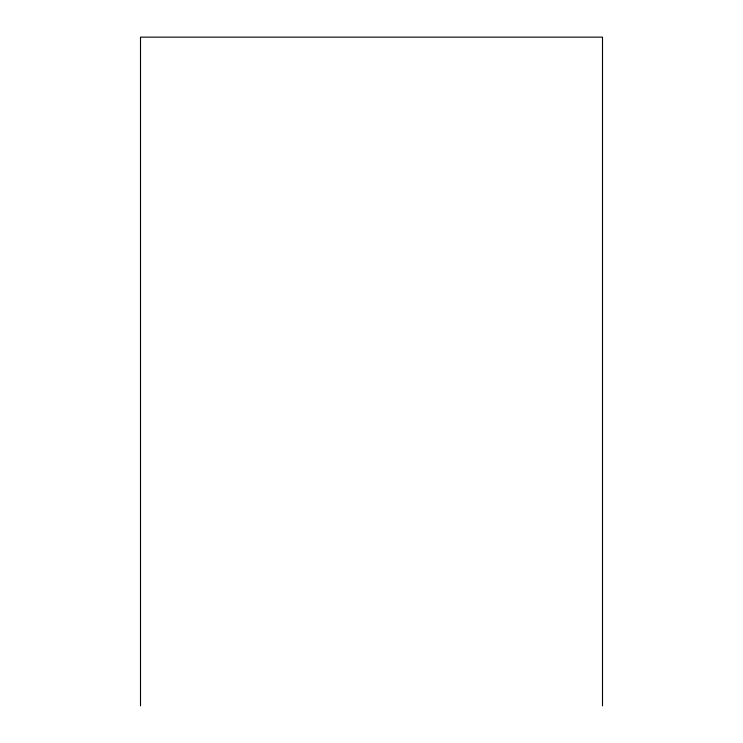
<?xml version="1.0" encoding="UTF-8"?>
<svg xmlns="http://www.w3.org/2000/svg" width="743" height="743" viewBox="0 0 743 743"><rect width="100%" height="100%" fill="white"/><g stroke="black" fill="none" stroke-linecap="round" stroke-linejoin="round"><path stroke-width="1.11" d="M602.499 705.85L602.499 37.15L140.501 37.15L140.501 705.85"/></g></svg>
